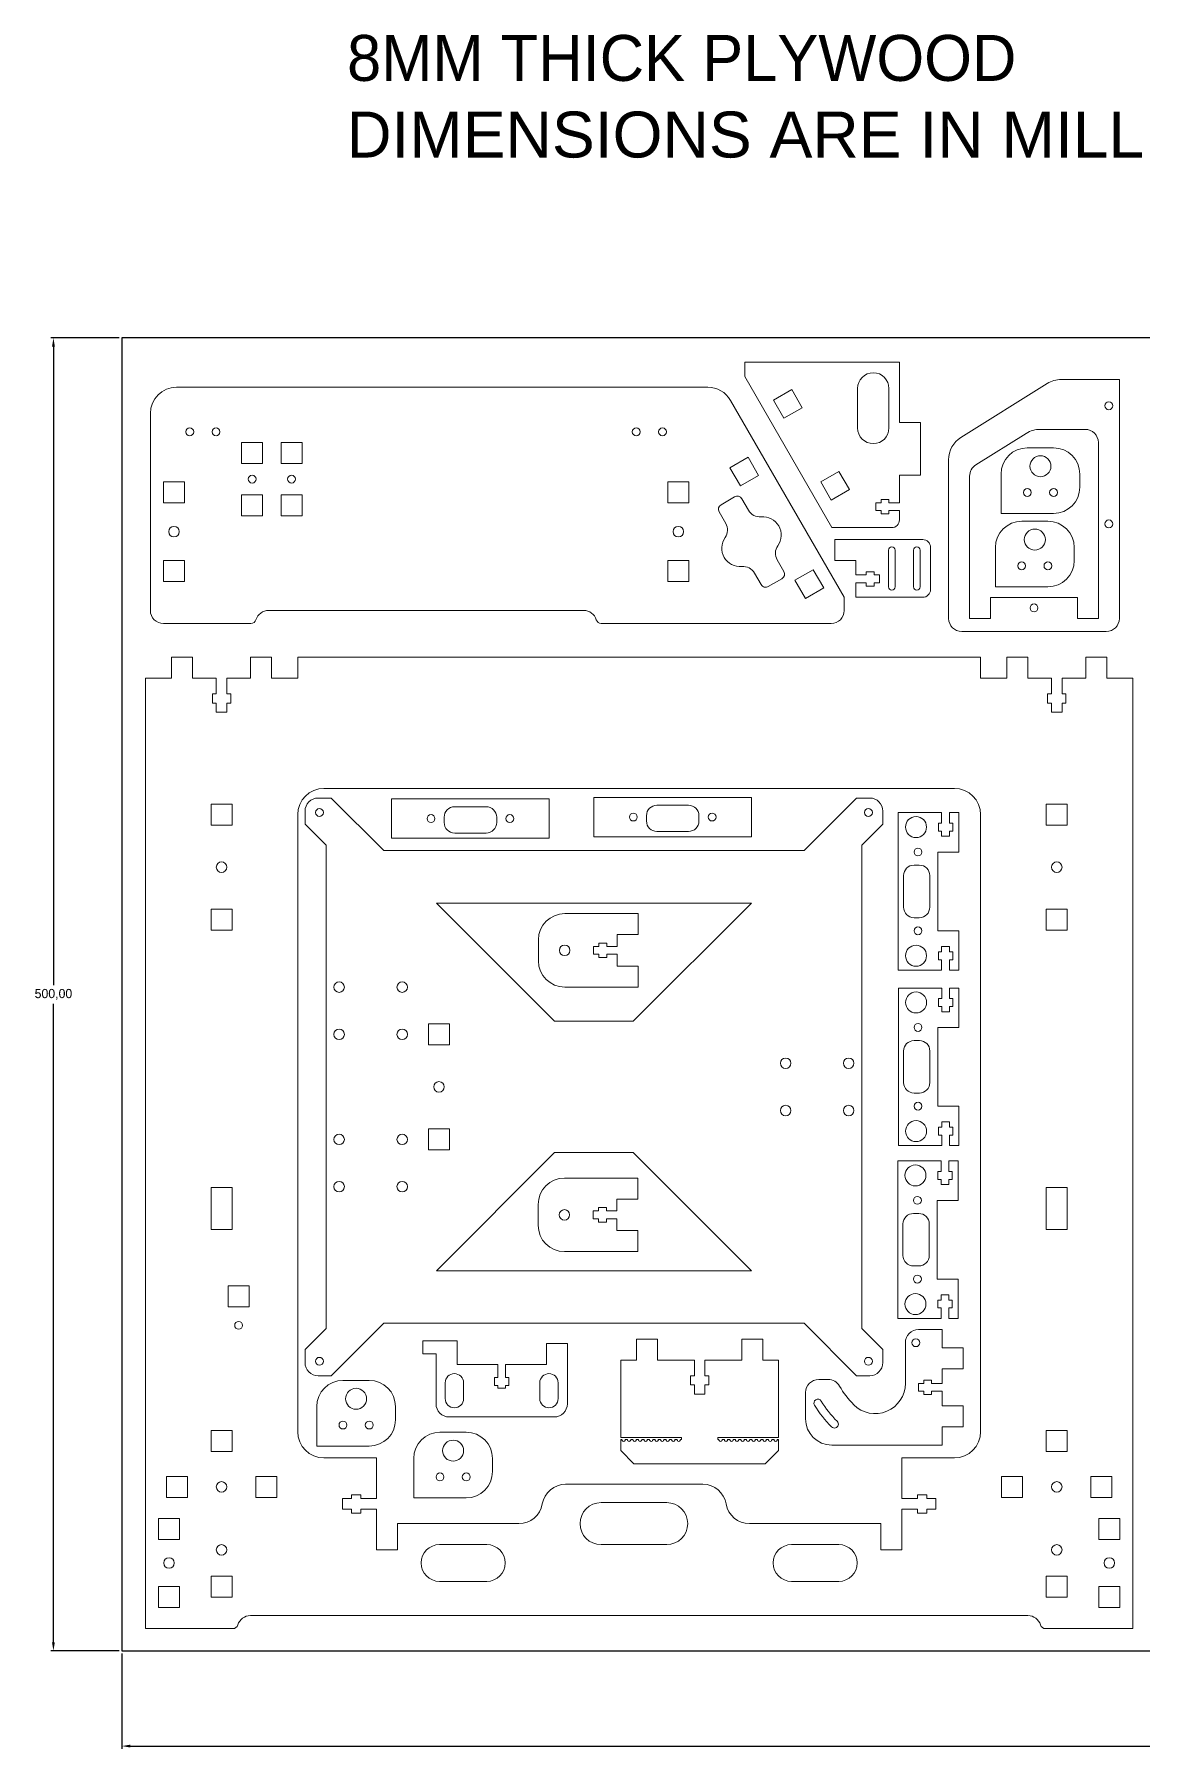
# Model space of a CAD drawing. Header units: millimetres. Extents: x 88 to 1101, y 656 to 1309.
# Drawn here: x 88 to 510, y 656 to 1309 of the extents above; entities that cross this region are included whole.
import ezdxf

# ---------------------------------------------------------------- set-up
doc = ezdxf.new("R2010")
doc.units = ezdxf.units.MM
doc.header["$PDSIZE"] = -1
doc.dimstyles.new('ISO-25', dxfattribs={"dimtxt": 2.5, "dimasz": 2.5, "dimexe": 1.25, "dimexo": 0.625, "dimtad": 1, "dimtxsty": 'Standard', "dimcen": 2.5, "dimadec": 0, "dimazin": 0, "dimtfac": 1, "dimtmove": 0, "dimatfit": 3, "dimfxl": 1, "dimarcsym": 0})

# ---------------------------------------------------------------- blocks, each defined once
blk = doc.blocks.new('2')
at = {"color": 7, "linetype": 'Continuous', "lineweight": 15}
for p, q in [((766.96, 1115.54), (564.74, 1115.54)), ((818.92, 1035.54), (775.62, 1110.54)), ((554.74, 1105.54), (554.74, 1030.54)), ((597.49, 1094.54), (589.49, 1094.54)), ((589.49, 1094.54), (589.49, 1086.54)), ((597.49, 1086.54), (597.49, 1094.54)), ((612.49, 1094.54), (604.49, 1094.54)), ((604.49, 1094.54), (604.49, 1086.54)), ((612.49, 1086.54), (612.49, 1094.54)), ((589.49, 1086.54), (597.49, 1086.54)), ((604.49, 1086.54), (612.49, 1086.54)), ((782.34, 1088.9), (775.42, 1084.9)), ((775.42, 1084.9), (779.42, 1077.97)), ((786.34, 1081.97), (782.34, 1088.9)), ((567.74, 1079.54), (559.74, 1079.54)), ((559.74, 1079.54), (559.74, 1071.54)), ((567.74, 1071.54), (567.74, 1079.54)), ((751.74, 1079.54), (751.74, 1071.54)), ((759.74, 1079.54), (751.74, 1079.54)), ((759.74, 1071.54), (759.74, 1079.54)), ((779.42, 1077.97), (786.34, 1081.97)), ((559.74, 1071.54), (567.74, 1071.54)), ((597.49, 1074.54), (589.49, 1074.54)), ((589.49, 1074.54), (589.49, 1066.54)), ((597.49, 1066.54), (597.49, 1074.54)), ((612.49, 1074.54), (604.49, 1074.54)), ((604.49, 1074.54), (604.49, 1066.54)), ((612.49, 1066.54), (612.49, 1074.54)), ((751.74, 1071.54), (759.74, 1071.54)), ((777.2, 1073.8), (772.01, 1070.8)), ((782.48, 1068.66), (779.93, 1073.07)), ((589.49, 1066.54), (597.49, 1066.54)), ((604.49, 1066.54), (612.49, 1066.54)), ((771.27, 1068.07), (773.82, 1063.66)), ((567.74, 1049.54), (559.74, 1049.54)), ((559.74, 1049.54), (559.74, 1041.54)), ((567.74, 1041.54), (567.74, 1049.54)), ((751.74, 1049.54), (751.74, 1041.54)), ((759.74, 1049.54), (751.74, 1049.54)), ((759.74, 1041.54), (759.74, 1049.54)), ((784.73, 1044.77), (787.27, 1040.36)), ((795.93, 1045.36), (793.39, 1049.77)), ((807.09, 1046.03), (800.17, 1042.03)), ((811.09, 1039.1), (807.09, 1046.03)), ((559.74, 1041.54), (567.74, 1041.54)), ((751.74, 1041.54), (759.74, 1041.54)), ((790.01, 1039.63), (795.2, 1042.63)), ((800.17, 1042.03), (804.17, 1035.1)), ((804.17, 1035.1), (811.09, 1039.1)), ((818.92, 1030.54), (818.92, 1035.54)), ((559.74, 1025.54), (593.03, 1025.54)), ((719.74, 1030.54), (599.74, 1030.54)), ((726.44, 1025.54), (813.92, 1025.54))]:
    blk.add_line(p, q, dxfattribs=at)
for centre, radius in [((569.74, 1098.54), 1.5), ((579.74, 1098.54), 1.5), ((739.74, 1098.54), 1.5), ((749.74, 1098.54), 1.5), ((593.49, 1080.54), 1.5), ((608.49, 1080.54), 1.5), ((563.74, 1060.54), 2), ((755.74, 1060.54), 2)]:
    blk.add_circle(centre, radius, dxfattribs=at)
for centre, radius, start, end in [((564.74, 1105.54), 10, 90, 180), ((766.96, 1105.54), 10, 30, 90), ((773.01, 1069.07), 2, 120, 210), ((778.2, 1072.07), 2, 30, 120), ((786.81, 1071.16), 5, 210, 275.37568), ((787.93, 1059.22), 7, 324.62432, 95.37568), ((779.27, 1054.22), 7, 144.62432, 275.37568), ((769.49, 1061.16), 5, 324.62432, 30), ((797.72, 1052.27), 5, 144.62432, 210), ((780.4, 1042.27), 5, 30, 95.37568), ((794.2, 1044.36), 2, 300, 30), ((789.01, 1041.36), 2, 210, 300), ((559.74, 1030.54), 5, 180, 270), ((593.03, 1027.54), 2, 270, 343.39845), ((599.74, 1025.54), 5, 90, 163.39845), ((719.74, 1025.54), 5, 16.60155, 90), ((726.44, 1027.54), 2, 196.60155, 270), ((813.92, 1030.54), 5, 270, 0)]:
    blk.add_arc(centre, radius, start, end, dxfattribs=at)
blk = doc.blocks.new('3')
at = {"color": 7, "linetype": 'Continuous', "lineweight": 15}
for p, q in [((501.99, 1235.38), (491.99, 1235.38)), ((481.99, 1225.38), (481.99, 1210.38)), ((511.99, 1220.38), (511.99, 1225.38)), ((481.99, 1210.38), (501.99, 1210.38))]:
    blk.add_line(p, q, dxfattribs=at)
for centre, radius in [((496.99, 1228.38), 4), ((491.99, 1218.38), 1.5), ((501.99, 1218.38), 1.5)]:
    blk.add_circle(centre, radius, dxfattribs=at)
for centre, start, end in [((491.99, 1225.38), 90, 180), ((501.99, 1225.38), 0, 90), ((501.99, 1220.38), 270, 0)]:
    blk.add_arc(centre, 10, start, end, dxfattribs=at)
blk = doc.blocks.new('5')
at = {"color": 7, "linetype": 'Continuous', "lineweight": 15}
for p, q in [((1028.65, 1000.58), (1023.65, 1000.58)), ((1028.65, 1000.58), (1048.65, 980.58)), ((1208.65, 980.58), (1228.65, 1000.58)), ((1233.65, 1000.58), (1228.65, 1000.58)), ((1018.65, 995.58), (1018.65, 990.58)), ((1238.65, 990.58), (1238.65, 995.58)), ((1026.65, 982.58), (1018.65, 990.58)), ((1238.65, 990.58), (1230.65, 982.58)), ((1026.65, 798.58), (1026.65, 982.58)), ((1048.65, 980.58), (1208.65, 980.58)), ((1230.65, 982.58), (1230.65, 798.58)), ((1068.65, 960.58), (1113.65, 915.58)), ((1188.65, 960.58), (1068.65, 960.58)), ((1143.65, 915.58), (1188.65, 960.58)), ((1073.65, 914.58), (1065.65, 914.58)), ((1065.65, 914.58), (1065.65, 906.58)), ((1073.65, 906.58), (1073.65, 914.58)), ((1113.65, 915.58), (1143.65, 915.58)), ((1065.65, 906.58), (1073.65, 906.58)), ((1073.65, 874.58), (1065.65, 874.58)), ((1065.65, 874.58), (1065.65, 866.58)), ((1073.65, 866.58), (1073.65, 874.58)), ((1065.65, 866.58), (1073.65, 866.58)), ((1113.65, 865.58), (1068.65, 820.58)), ((1143.65, 865.58), (1113.65, 865.58)), ((1188.65, 820.58), (1143.65, 865.58)), ((1068.65, 820.58), (1188.65, 820.58)), ((1018.65, 790.58), (1026.65, 798.58)), ((1048.65, 800.58), (1028.65, 780.58)), ((1208.65, 800.58), (1048.65, 800.58)), ((1228.65, 780.58), (1208.65, 800.58)), ((1230.65, 798.58), (1238.65, 790.58)), ((1018.65, 790.58), (1018.65, 785.58)), ((1238.65, 785.58), (1238.65, 790.58)), ((1023.65, 780.58), (1028.65, 780.58)), ((1228.65, 780.58), (1233.65, 780.58))]:
    blk.add_line(p, q, dxfattribs=at)
for centre, radius in [((1024.15, 995.08), 1.5), ((1233.15, 995.08), 1.5), ((1031.65, 928.58), 2), ((1055.65, 928.58), 2), ((1031.65, 910.58), 2), ((1055.65, 910.58), 2), ((1201.65, 899.58), 2), ((1225.65, 899.58), 2), ((1069.65, 890.58), 2), ((1201.65, 881.58), 2), ((1225.65, 881.58), 2), ((1031.65, 870.58), 2), ((1055.65, 870.58), 2), ((1031.65, 852.58), 2), ((1055.65, 852.58), 2), ((1024.15, 786.08), 1.5), ((1233.15, 786.08), 1.5)]:
    blk.add_circle(centre, radius, dxfattribs=at)
for centre, start, end in [((1023.65, 995.58), 90, 180), ((1233.65, 995.58), 0, 90), ((1023.65, 785.58), 180, 270), ((1233.65, 785.58), 270, 0)]:
    blk.add_arc(centre, 5, start, end, dxfattribs=at)
blk = doc.blocks.new('6')
at = {"color": 7, "linetype": 'Continuous', "lineweight": 15}
for p, q in [((235.99, 1251.09), (235.99, 1243.09)), ((243.99, 1251.09), (235.99, 1251.09)), ((243.99, 1243.09), (243.99, 1251.09)), ((275.99, 1251.09), (275.99, 1243.09)), ((283.99, 1251.09), (275.99, 1251.09)), ((283.99, 1243.09), (283.99, 1251.09)), ((229.99, 1243.09), (229.99, 1213.59)), ((235.99, 1243.09), (229.99, 1243.09)), ((257.99, 1243.09), (243.99, 1243.09)), ((257.99, 1243.09), (257.99, 1237.09)), ((261.99, 1237.09), (261.99, 1243.09)), ((275.99, 1243.09), (261.99, 1243.09)), ((289.99, 1243.09), (283.99, 1243.09)), ((289.99, 1213.59), (289.99, 1243.09)), ((257.99, 1237.09), (256.49, 1237.09)), ((256.49, 1237.09), (256.49, 1233.59)), ((263.49, 1237.09), (261.99, 1237.09)), ((263.49, 1233.59), (263.49, 1237.09)), ((256.49, 1233.59), (257.99, 1233.59)), ((257.99, 1233.59), (257.99, 1230.09)), ((257.99, 1230.09), (261.99, 1230.09)), ((261.99, 1230.09), (261.99, 1233.59)), ((261.99, 1233.59), (263.49, 1233.59)), ((229.99, 1213.59), (253.09, 1213.59)), ((229.99, 1212.86), (229.99, 1208.59)), ((229.99, 1212.86), (230.17, 1212.86)), ((229.99, 1208.59), (234.99, 1203.59)), ((231.9, 1212.86), (232.27, 1212.86)), ((234, 1212.86), (234.37, 1212.86)), ((236.1, 1212.86), (236.47, 1212.86)), ((238.2, 1212.86), (238.57, 1212.86)), ((240.3, 1212.86), (240.67, 1212.86)), ((242.4, 1212.86), (242.77, 1212.86)), ((244.5, 1212.86), (244.87, 1212.86)), ((246.6, 1212.86), (246.97, 1212.86)), ((248.7, 1212.86), (249.07, 1212.86)), ((250.8, 1212.86), (251.17, 1212.86)), ((252.9, 1212.86), (253.09, 1212.86)), ((253.09, 1213.59), (253.09, 1212.86)), ((289.99, 1213.59), (266.89, 1213.59)), ((266.89, 1213.59), (266.89, 1212.86)), ((267.07, 1212.86), (266.89, 1212.86)), ((269.17, 1212.86), (268.8, 1212.86)), ((271.27, 1212.86), (270.9, 1212.86)), ((273.37, 1212.86), (273, 1212.86)), ((275.47, 1212.86), (275.1, 1212.86)), ((277.57, 1212.86), (277.2, 1212.86)), ((279.67, 1212.86), (279.3, 1212.86)), ((281.77, 1212.86), (281.4, 1212.86)), ((283.87, 1212.86), (283.5, 1212.86)), ((284.99, 1203.59), (289.99, 1208.59)), ((285.97, 1212.86), (285.6, 1212.86)), ((288.07, 1212.86), (287.7, 1212.86)), ((289.99, 1212.86), (289.8, 1212.86)), ((289.99, 1208.59), (289.99, 1212.86)), ((234.99, 1203.59), (284.99, 1203.59))]:
    blk.add_line(p, q, dxfattribs=at)
for centre, radius, start, end in [((230.17, 1212.61), 0.25, 13.34236, 90), ((231.44, 1212.91), 1.05, 193.34236, 205.98923), ((231.04, 1212.72), 0.605, 205.98923, 334.01077), ((230.64, 1212.91), 1.05, 334.01077, 346.65764), ((231.9, 1212.61), 0.25, 90, 166.65764), ((232.27, 1212.61), 0.25, 13.34236, 90), ((233.54, 1212.91), 1.05, 193.34236, 205.98923), ((233.14, 1212.72), 0.605, 205.98923, 334.01077), ((232.74, 1212.91), 1.05, 334.01077, 346.65764), ((234, 1212.61), 0.25, 90, 166.65764), ((234.37, 1212.61), 0.25, 13.34236, 90), ((235.64, 1212.91), 1.05, 193.34236, 205.98923), ((235.24, 1212.72), 0.605, 205.98923, 334.01077), ((234.84, 1212.91), 1.05, 334.01077, 346.65764), ((236.1, 1212.61), 0.25, 90, 166.65764), ((236.47, 1212.61), 0.25, 13.34236, 90), ((237.74, 1212.91), 1.05, 193.34236, 205.98923), ((237.34, 1212.72), 0.605, 205.98923, 334.01077), ((236.94, 1212.91), 1.05, 334.01077, 346.65764), ((238.2, 1212.61), 0.25, 90, 166.65764), ((238.57, 1212.61), 0.25, 13.34236, 90), ((239.84, 1212.91), 1.05, 193.34236, 205.98923), ((239.44, 1212.72), 0.605, 205.98923, 334.01077), ((239.04, 1212.91), 1.05, 334.01077, 346.65764), ((240.3, 1212.61), 0.25, 90, 166.65764), ((240.67, 1212.61), 0.25, 13.34236, 90), ((241.94, 1212.91), 1.05, 193.34236, 205.98923), ((241.54, 1212.72), 0.605, 205.98923, 334.01077), ((241.14, 1212.91), 1.05, 334.01077, 346.65764), ((242.4, 1212.61), 0.25, 90, 166.65764), ((242.77, 1212.61), 0.25, 13.34236, 90), ((244.04, 1212.91), 1.05, 193.34236, 205.98923), ((243.64, 1212.72), 0.605, 205.98923, 334.01077), ((243.24, 1212.91), 1.05, 334.01077, 346.65764), ((244.5, 1212.61), 0.25, 90, 166.65764), ((244.87, 1212.61), 0.25, 13.34236, 90), ((246.14, 1212.91), 1.05, 193.34236, 205.98923), ((245.74, 1212.72), 0.605, 205.98923, 334.01077), ((245.34, 1212.91), 1.05, 334.01077, 346.65764), ((246.6, 1212.61), 0.25, 90, 166.65764), ((246.97, 1212.61), 0.25, 13.34236, 90), ((248.24, 1212.91), 1.05, 193.34236, 205.98923), ((247.84, 1212.72), 0.605, 205.98923, 334.01077), ((247.44, 1212.91), 1.05, 334.01077, 346.65764), ((248.7, 1212.61), 0.25, 90, 166.65764), ((249.07, 1212.61), 0.25, 13.34236, 90), ((250.34, 1212.91), 1.05, 193.34236, 205.98923), ((249.94, 1212.72), 0.605, 205.98923, 334.01077), ((249.54, 1212.91), 1.05, 334.01077, 346.65764), ((250.8, 1212.61), 0.25, 90, 166.65764), ((251.17, 1212.61), 0.25, 13.34236, 90), ((252.44, 1212.91), 1.05, 193.34236, 205.98923), ((252.04, 1212.72), 0.605, 205.98923, 334.01077), ((251.64, 1212.91), 1.05, 334.01077, 346.65764), ((252.9, 1212.61), 0.25, 90, 166.65764), ((267.07, 1212.61), 0.25, 13.34236, 90), ((268.34, 1212.91), 1.05, 193.34236, 205.98923), ((267.94, 1212.72), 0.605, 205.98923, 334.01077), ((267.54, 1212.91), 1.05, 334.01077, 346.65764), ((268.8, 1212.61), 0.25, 90, 166.65764), ((269.17, 1212.61), 0.25, 13.34236, 90), ((270.44, 1212.91), 1.05, 193.34236, 205.98923), ((270.04, 1212.72), 0.605, 205.98923, 334.01077), ((269.64, 1212.91), 1.05, 334.01077, 346.65764), ((270.9, 1212.61), 0.25, 90, 166.65764), ((271.27, 1212.61), 0.25, 13.34236, 90), ((272.54, 1212.91), 1.05, 193.34236, 205.98923), ((272.14, 1212.72), 0.605, 205.98923, 334.01077), ((271.74, 1212.91), 1.05, 334.01077, 346.65764), ((273, 1212.61), 0.25, 90, 166.65764), ((273.37, 1212.61), 0.25, 13.34236, 90), ((274.64, 1212.91), 1.05, 193.34236, 205.98923), ((274.24, 1212.72), 0.605, 205.98923, 334.01077), ((273.84, 1212.91), 1.05, 334.01077, 346.65764), ((275.1, 1212.61), 0.25, 90, 166.65764), ((275.47, 1212.61), 0.25, 13.34236, 90), ((276.74, 1212.91), 1.05, 193.34236, 205.98923), ((276.34, 1212.72), 0.605, 205.98923, 334.01077), ((275.94, 1212.91), 1.05, 334.01077, 346.65764), ((277.2, 1212.61), 0.25, 90, 166.65764), ((277.57, 1212.61), 0.25, 13.34236, 90), ((278.84, 1212.91), 1.05, 193.34236, 205.98923), ((278.44, 1212.72), 0.605, 205.98923, 334.01077), ((278.04, 1212.91), 1.05, 334.01077, 346.65764), ((279.3, 1212.61), 0.25, 90, 166.65764), ((279.67, 1212.61), 0.25, 13.34236, 90), ((280.94, 1212.91), 1.05, 193.34236, 205.98923), ((280.54, 1212.72), 0.605, 205.98923, 334.01077), ((280.14, 1212.91), 1.05, 334.01077, 346.65764), ((281.4, 1212.61), 0.25, 90, 166.65764), ((281.77, 1212.61), 0.25, 13.34236, 90), ((283.04, 1212.91), 1.05, 193.34236, 205.98923), ((282.64, 1212.72), 0.605, 205.98923, 334.01077), ((282.24, 1212.91), 1.05, 334.01077, 346.65764), ((283.5, 1212.61), 0.25, 90, 166.65764), ((283.87, 1212.61), 0.25, 13.34236, 90), ((285.14, 1212.91), 1.05, 193.34236, 205.98923), ((284.74, 1212.72), 0.605, 205.98923, 334.01077), ((284.34, 1212.91), 1.05, 334.01077, 346.65764), ((285.6, 1212.61), 0.25, 90, 166.65764), ((285.97, 1212.61), 0.25, 13.34236, 90), ((287.24, 1212.91), 1.05, 193.34236, 205.98923), ((286.84, 1212.72), 0.605, 205.98923, 334.01077), ((286.44, 1212.91), 1.05, 334.01077, 346.65764), ((287.7, 1212.61), 0.25, 90, 166.65764), ((288.07, 1212.61), 0.25, 13.34236, 90), ((289.34, 1212.91), 1.05, 193.34236, 205.98923), ((288.94, 1212.72), 0.605, 205.98923, 334.01077), ((288.54, 1212.91), 1.05, 334.01077, 346.65764), ((289.8, 1212.61), 0.25, 90, 166.65764)]:
    blk.add_arc(centre, radius, start, end, dxfattribs=at)
blk = doc.blocks.new('12')
at = {"color": 7, "linetype": 'Continuous', "lineweight": 15}
for p, q in [((1320.28, 980.57), (1353.15, 1001.12)), ((1380.58, 1002.64), (1358.45, 1002.64)), ((1380.58, 911.64), (1380.58, 1002.64)), ((1345.15, 982.12), (1325.93, 970.1)), ((1367.58, 983.64), (1350.45, 983.64)), ((1372.58, 911.64), (1372.58, 978.64)), ((1315.58, 972.09), (1315.58, 911.64)), ((1323.58, 965.86), (1323.58, 911.64)), ((1331.58, 911.64), (1331.58, 919.64)), ((1331.58, 919.64), (1364.58, 919.64)), ((1364.58, 919.64), (1364.58, 911.64)), ((1323.58, 911.64), (1331.58, 911.64)), ((1364.58, 911.64), (1372.58, 911.64)), ((1320.58, 906.64), (1375.58, 906.64))]:
    blk.add_line(p, q, dxfattribs=at)
for centre in [(1376.58, 992.64), (1376.58, 947.64), (1348.08, 915.64)]:
    blk.add_circle(centre, 1.5, dxfattribs=at)
for centre, radius, start, end in [((1358.45, 992.64), 10, 90, 122.00538), ((1325.58, 972.09), 10, 122.00538, 180), ((1350.45, 973.64), 10, 90, 122.00538), ((1367.58, 978.64), 5, 0, 90), ((1328.58, 965.86), 5, 122.00538, 180), ((1320.58, 911.64), 5, 180, 270), ((1375.58, 911.64), 5, 270, 0)]:
    blk.add_arc(centre, radius, start, end, dxfattribs=at)
blk = doc.blocks.new('13')
at = {"color": 7, "linetype": 'Continuous', "lineweight": 15}
for p, q in [((819.42, 405.55), (810.42, 405.55)), ((819.42, 398.55), (819.42, 405.55)), ((805.42, 400.55), (805.42, 385.05)), ((827.42, 398.55), (819.42, 398.55)), ((827.42, 390.55), (827.42, 398.55)), ((776.03, 386.55), (772.42, 386.55)), ((815.42, 386.3), (812.42, 386.3)), ((812.42, 386.3), (812.42, 385.05)), ((815.42, 385.05), (815.42, 386.3)), ((819.42, 390.55), (827.42, 390.55)), ((819.42, 385.05), (819.42, 390.55)), ((767.42, 381.55), (767.42, 371.55)), ((812.42, 385.05), (810.42, 385.05)), ((810.42, 385.05), (810.42, 382.05)), ((810.42, 382.05), (812.42, 382.05)), ((812.42, 382.05), (812.42, 380.8)), ((812.42, 380.8), (815.42, 380.8)), ((819.42, 385.05), (815.42, 385.05)), ((815.42, 380.8), (815.42, 382.05)), ((815.42, 382.05), (819.42, 382.05)), ((819.42, 376.55), (819.42, 382.05)), ((827.42, 376.55), (819.42, 376.55)), ((827.42, 368.55), (827.42, 376.55)), ((819.42, 368.55), (827.42, 368.55)), ((819.42, 361.55), (819.42, 368.55)), ((777.42, 361.55), (819.42, 361.55))]:
    blk.add_line(p, q, dxfattribs=at)
blk.add_circle((809.42, 400.55), 1.5, dxfattribs=at)
for centre, radius, start, end in [((810.42, 400.55), 5, 90, 180), ((772.42, 381.55), 5, 90, 180), ((776.03, 381.55), 5, 29.63877, 90), ((772.1, 377.55), 1.5, 31.64318, 211.64318), ((809.42, 400.55), 33.42, 209.63877, 225), ((793.92, 385.05), 11.5, 225, 0), ((809.42, 400.55), 45.34, 211.64318, 225), ((809.42, 400.55), 42.34, 211.64318, 225), ((777.42, 371.55), 10, 180, 270), ((778.42, 369.55), 1.5, 225, 45)]:
    blk.add_arc(centre, radius, start, end, dxfattribs=at)
blk = doc.blocks.new('15')
at = {"color": 7, "linetype": 'Continuous', "lineweight": 15}
for p, q in [((777.42, 214.44), (749.42, 214.44)), ((777.42, 206.44), (777.42, 214.44)), ((739.42, 204.44), (739.42, 196.44)), ((765.42, 203.19), (762.42, 203.19)), ((762.42, 203.19), (762.42, 201.94)), ((765.42, 201.94), (765.42, 203.19)), ((769.42, 206.44), (777.42, 206.44)), ((769.42, 201.94), (769.42, 206.44)), ((762.42, 201.94), (760.42, 201.94)), ((760.42, 201.94), (760.42, 198.94)), ((760.42, 198.94), (762.42, 198.94)), ((762.42, 198.94), (762.42, 197.69)), ((762.42, 197.69), (765.42, 197.69)), ((769.42, 201.94), (765.42, 201.94)), ((765.42, 197.69), (765.42, 198.94)), ((765.42, 198.94), (769.42, 198.94)), ((769.42, 194.44), (769.42, 198.94)), ((777.42, 194.44), (769.42, 194.44)), ((777.42, 186.44), (777.42, 194.44)), ((749.42, 186.44), (777.42, 186.44))]:
    blk.add_line(p, q, dxfattribs=at)
blk.add_circle((749.42, 200.44), 2, dxfattribs=at)
for centre, start, end in [((749.42, 204.44), 90, 180), ((749.42, 196.44), 180, 270)]:
    blk.add_arc(centre, 10, start, end, dxfattribs=at)
blk = doc.blocks.new('26')
at = {"color": 7, "linetype": 'Continuous', "lineweight": 15}
for p, q in [((2021.79, 252.99), (2021.79, 192.99)), ((2038.29, 252.99), (2021.79, 252.99)), ((2038.29, 248.99), (2037.04, 248.99)), ((2037.04, 248.99), (2037.04, 245.99)), ((2038.29, 252.99), (2038.29, 248.99)), ((2041.29, 248.99), (2041.29, 252.99)), ((2044.79, 252.99), (2041.29, 252.99)), ((2042.54, 248.99), (2041.29, 248.99)), ((2042.54, 245.99), (2042.54, 248.99)), ((2044.79, 237.99), (2044.79, 252.99)), ((2037.04, 245.99), (2038.29, 245.99)), ((2038.29, 245.99), (2038.29, 243.99)), ((2038.29, 243.99), (2041.29, 243.99)), ((2041.29, 243.99), (2041.29, 245.99)), ((2041.29, 245.99), (2042.54, 245.99)), ((2036.79, 237.99), (2044.79, 237.99)), ((2036.79, 207.99), (2036.79, 237.99)), ((2023.79, 228.99), (2023.79, 216.99)), ((2029.79, 232.99), (2027.79, 232.99)), ((2033.79, 216.99), (2033.79, 228.99)), ((2027.79, 212.99), (2029.79, 212.99)), ((2044.79, 207.99), (2036.79, 207.99)), ((2044.79, 192.99), (2044.79, 207.99)), ((2038.29, 199.99), (2037.04, 199.99)), ((2037.04, 199.99), (2037.04, 196.99)), ((2037.04, 196.99), (2038.29, 196.99)), ((2041.29, 201.99), (2038.29, 201.99)), ((2038.29, 201.99), (2038.29, 199.99)), ((2038.29, 196.99), (2038.29, 192.99)), ((2041.29, 199.99), (2041.29, 201.99)), ((2042.54, 199.99), (2041.29, 199.99)), ((2041.29, 196.99), (2042.54, 196.99)), ((2041.29, 192.99), (2041.29, 196.99)), ((2042.54, 196.99), (2042.54, 199.99)), ((2021.79, 192.99), (2038.29, 192.99)), ((2041.29, 192.99), (2044.79, 192.99))]:
    blk.add_line(p, q, dxfattribs=at)
for centre, radius in [((2028.54, 247.49), 4), ((2029.29, 237.99), 1.5), ((2029.29, 207.99), 1.5), ((2028.54, 198.49), 4)]:
    blk.add_circle(centre, radius, dxfattribs=at)
for centre, start, end in [((2027.79, 228.99), 90, 180), ((2029.79, 228.99), 0, 90), ((2027.79, 216.99), 180, 270), ((2029.79, 216.99), 270, 0)]:
    blk.add_arc(centre, 4, start, end, dxfattribs=at)
blk = doc.blocks.new('27')
at = {"color": 7, "linetype": 'Continuous', "lineweight": 15}
for p, q in [((1952.53, 328.19), (1952.53, 268.19)), ((1967.53, 328.19), (1952.53, 328.19)), ((1967.53, 268.19), (1967.53, 328.19)), ((1960.53, 308.19), (1958.53, 308.19)), ((1954.53, 304.19), (1954.53, 292.19)), ((1964.53, 292.19), (1964.53, 304.19)), ((1958.53, 288.19), (1960.53, 288.19)), ((1952.53, 268.19), (1967.53, 268.19))]:
    blk.add_line(p, q, dxfattribs=at)
for centre in [(1960.03, 313.19), (1960.03, 283.19)]:
    blk.add_circle(centre, 1.5, dxfattribs=at)
for centre, start, end in [((1958.53, 304.19), 90, 180), ((1960.53, 304.19), 0, 90), ((1958.53, 292.19), 180, 270), ((1960.53, 292.19), 270, 0)]:
    blk.add_arc(centre, 4, start, end, dxfattribs=at)
blk = doc.blocks.new('14')
at = {"color": 7, "linetype": 'Continuous', "lineweight": 15}
for p, q in [((756.13, 313.64), (722.93, 256.14)), ((778.83, 313.64), (756.13, 313.64)), ((774.83, 307.14), (772.83, 307.14)), ((772.83, 307.14), (772.83, 304.14)), ((777.83, 308.39), (774.83, 308.39)), ((774.83, 308.39), (774.83, 307.14)), ((777.83, 307.14), (777.83, 308.39)), ((781.83, 307.14), (777.83, 307.14)), ((781.83, 307.14), (781.83, 310.64)), ((755.84, 303.15), (751.84, 296.22)), ((762.77, 299.15), (755.84, 303.15)), ((772.83, 304.14), (774.83, 304.14)), ((774.83, 304.14), (774.83, 302.89)), ((774.83, 302.89), (777.83, 302.89)), ((777.83, 302.89), (777.83, 304.14)), ((777.83, 304.14), (781.83, 304.14)), ((781.83, 293.64), (781.83, 304.14)), ((751.84, 296.22), (758.77, 292.22)), ((758.77, 292.22), (762.77, 299.15)), ((789.83, 293.64), (781.83, 293.64)), ((789.83, 273.64), (789.83, 293.64)), ((765.83, 275.64), (765.83, 260.64)), ((777.83, 260.64), (777.83, 275.64)), ((737.85, 271.98), (733.85, 265.06)), ((744.78, 267.98), (737.85, 271.98)), ((740.78, 261.06), (744.78, 267.98)), ((781.83, 250.64), (781.83, 273.64)), ((781.83, 273.64), (789.83, 273.64)), ((733.85, 265.06), (740.78, 261.06)), ((722.93, 256.14), (722.93, 250.64)), ((722.93, 250.64), (781.83, 250.64))]:
    blk.add_line(p, q, dxfattribs=at)
for centre, radius, start, end in [((778.83, 310.64), 3, 0, 90), ((771.83, 275.64), 6, 0, 180), ((771.83, 260.64), 6, 180, 0)]:
    blk.add_arc(centre, radius, start, end, dxfattribs=at)
blk = doc.blocks.new('*D45')
at = {"color": 0, "lineweight": -2, "transparency": 16777216}
for p, q in [((120.87, 691.94), (120.87, 655.67)), ((1100.87, 691.94), (1100.87, 655.67)), ((124.17, 656.67), (1097.57, 656.67))]:
    blk.add_line(p, q, dxfattribs=at)
at = {"color": 0, "transparency": 16777216}
for points in [[(124.17, 657.22), (124.17, 656.12), (120.87, 656.67)], [(1097.57, 657.22), (1097.57, 656.12), (1100.87, 656.67)]]:
    blk.add_solid(points, dxfattribs=at)
at = {"layer": 'Defpoints', "color": 0, "transparency": 16777216}
for p in [(120.87, 692.94), (1100.87, 692.94), (1100.87, 656.67)]:
    blk.add_point(p, dxfattribs=at)
at = {"color": 0, "transparency": 16777216, "insert": (610.87, 660.23), "char_height": 3.5, "attachment_point": 5}
blk.add_mtext('980,00', dxfattribs=at)
blk = doc.blocks.new('*D46')
at = {"color": 0, "lineweight": -2, "transparency": 16777216}
for p, q in [((119.87, 1192.94), (93.86, 1192.94)), ((94.86, 1189.64), (94.86, 946.5)), ((94.86, 696.24), (94.86, 939.37)), ((119.87, 692.94), (93.86, 692.94))]:
    blk.add_line(p, q, dxfattribs=at)
at = {"color": 0, "transparency": 16777216}
for points in [[(94.31, 1189.64), (95.41, 1189.64), (94.86, 1192.94)], [(94.31, 696.24), (95.41, 696.24), (94.86, 692.94)]]:
    blk.add_solid(points, dxfattribs=at)
at = {"layer": 'Defpoints', "color": 0, "transparency": 16777216}
for p in [(120.87, 1192.94), (94.86, 692.94), (120.87, 692.94)]:
    blk.add_point(p, dxfattribs=at)
at = {"color": 0, "transparency": 16777216, "insert": (94.86, 942.94), "char_height": 3.5, "attachment_point": 5}
blk.add_mtext('500,00', dxfattribs=at)
blk = doc.blocks.new('sgahgfdag')
at = {"color": 7, "linetype": 'Continuous', "lineweight": 15}
for p, q in [((333.99, 604.1), (333.99, 609.1)), ((333.99, 609.1), (346.99, 609.1)), ((346.99, 600.1), (346.99, 609.1)), ((380.99, 608.1), (380.99, 600.1)), ((388.99, 608.1), (380.99, 608.1)), ((388.99, 585.1), (388.99, 608.1)), ((338.99, 604.1), (333.99, 604.1)), ((338.99, 604.1), (338.99, 585.1)), ((362.49, 600.1), (346.99, 600.1)), ((362.49, 595.1), (361.24, 595.1)), ((361.24, 595.1), (361.24, 592.1)), ((362.49, 600.1), (362.49, 595.1)), ((365.49, 595.1), (365.49, 600.1)), ((380.99, 600.1), (365.49, 600.1)), ((366.74, 595.1), (365.49, 595.1)), ((366.74, 592.1), (366.74, 595.1)), ((342.49, 593.1), (342.49, 587.1)), ((349.49, 587.1), (349.49, 593.1)), ((361.24, 592.1), (362.49, 592.1)), ((362.49, 592.1), (362.49, 591.1)), ((362.49, 591.1), (365.49, 591.1)), ((365.49, 591.1), (365.49, 592.1)), ((365.49, 592.1), (366.74, 592.1)), ((378.49, 593.1), (378.49, 587.1)), ((385.49, 587.1), (385.49, 593.1)), ((343.99, 580.1), (383.99, 580.1))]:
    blk.add_line(p, q, dxfattribs=at)
for centre, radius, start, end in [((345.99, 593.1), 3.5, 0, 180), ((381.99, 593.1), 3.5, 0, 180), ((343.99, 585.1), 5, 180, 270), ((345.99, 587.1), 3.5, 180, 0), ((381.99, 587.1), 3.5, 180, 0), ((383.99, 585.1), 5, 270, 0)]:
    blk.add_arc(centre, radius, start, end, dxfattribs=at)
blk = doc.blocks.new('19')
at = {"color": 7, "linetype": 'Continuous', "lineweight": 15}
for p, q in [((1713.41, 310.59), (1713.41, 302.59)), ((1746.91, 310.59), (1713.41, 310.59)), ((1749.91, 291.59), (1749.91, 307.59)), ((1713.41, 302.59), (1721.41, 302.59)), ((1721.41, 302.59), (1721.41, 297.09)), ((1733.91, 306.59), (1733.91, 292.59)), ((1736.41, 292.59), (1736.41, 306.59)), ((1743.41, 306.59), (1743.41, 292.59)), ((1745.91, 292.59), (1745.91, 306.59)), ((1725.41, 297.09), (1721.41, 297.09)), ((1721.41, 294.09), (1721.41, 288.59)), ((1721.41, 294.09), (1725.41, 294.09)), ((1728.41, 298.34), (1725.41, 298.34)), ((1725.41, 298.34), (1725.41, 297.09)), ((1725.41, 294.09), (1725.41, 292.84)), ((1728.41, 297.09), (1728.41, 298.34)), ((1730.41, 297.09), (1728.41, 297.09)), ((1728.41, 292.84), (1728.41, 294.09)), ((1728.41, 294.09), (1730.41, 294.09)), ((1730.41, 294.09), (1730.41, 297.09)), ((1721.41, 288.59), (1746.91, 288.59)), ((1725.41, 292.84), (1728.41, 292.84))]:
    blk.add_line(p, q, dxfattribs=at)
for centre, radius, start, end in [((1735.16, 306.59), 1.25, 0, 180), ((1744.66, 306.59), 1.25, 0, 180), ((1746.91, 307.59), 3, 0, 90), ((1735.16, 292.59), 1.25, 180, 0), ((1744.66, 292.59), 1.25, 180, 0), ((1746.91, 291.59), 3, 270, 0)]:
    blk.add_arc(centre, radius, start, end, dxfattribs=at)
blk = doc.blocks.new('sdgasg')
at = {"color": 7, "linetype": 'Continuous', "lineweight": 15}
for p, q in [((-364.72, 1070.97), (-364.72, 1062.97)), ((-356.72, 1070.97), (-364.72, 1070.97)), ((-356.72, 1062.97), (-356.72, 1070.97)), ((-334.72, 1070.97), (-334.72, 1062.97)), ((-326.72, 1070.97), (-334.72, 1070.97)), ((-326.72, 1062.97), (-326.72, 1070.97)), ((-316.72, 1062.97), (-316.72, 1070.97)), ((-316.72, 1070.97), (-56.72, 1070.97)), ((-56.72, 1070.97), (-56.72, 1062.97)), ((-46.72, 1070.97), (-46.72, 1062.97)), ((-38.72, 1070.97), (-46.72, 1070.97)), ((-38.72, 1062.97), (-38.72, 1070.97)), ((-16.72, 1070.97), (-16.72, 1062.97)), ((-8.72, 1070.97), (-16.72, 1070.97)), ((-8.72, 1062.97), (-8.72, 1070.97)), ((-374.72, 1062.97), (-374.72, 700.97)), ((-374.72, 1062.97), (-364.72, 1062.97)), ((-356.72, 1062.97), (-347.72, 1062.97)), ((-347.72, 1062.97), (-347.72, 1056.97)), ((-343.72, 1056.97), (-343.72, 1062.97)), ((-343.72, 1062.97), (-334.72, 1062.97)), ((-326.72, 1062.97), (-316.72, 1062.97)), ((-56.72, 1062.97), (-46.72, 1062.97)), ((-38.72, 1062.97), (-29.72, 1062.97)), ((-29.72, 1062.97), (-29.72, 1056.97)), ((-25.72, 1056.97), (-25.72, 1062.97)), ((-25.72, 1062.97), (-16.72, 1062.97)), ((-8.72, 1062.97), (1.28, 1062.97)), ((1.28, 1062.97), (1.28, 700.97)), ((-347.72, 1056.97), (-349.22, 1056.97)), ((-349.22, 1056.97), (-349.22, 1053.47)), ((-349.22, 1053.47), (-347.72, 1053.47)), ((-347.72, 1053.47), (-347.72, 1049.97)), ((-342.22, 1056.97), (-343.72, 1056.97)), ((-343.72, 1049.97), (-343.72, 1053.47)), ((-343.72, 1053.47), (-342.22, 1053.47)), ((-342.22, 1053.47), (-342.22, 1056.97)), ((-29.72, 1056.97), (-31.22, 1056.97)), ((-31.22, 1056.97), (-31.22, 1053.47)), ((-31.22, 1053.47), (-29.72, 1053.47)), ((-29.72, 1053.47), (-29.72, 1049.97)), ((-24.22, 1056.97), (-25.72, 1056.97)), ((-25.72, 1049.97), (-25.72, 1053.47)), ((-25.72, 1053.47), (-24.22, 1053.47)), ((-24.22, 1053.47), (-24.22, 1056.97)), ((-347.72, 1049.97), (-343.72, 1049.97)), ((-29.72, 1049.97), (-25.72, 1049.97)), ((-306.72, 1020.97), (-66.72, 1020.97)), ((-349.72, 1014.97), (-349.72, 1006.97)), ((-341.72, 1014.97), (-349.72, 1014.97)), ((-341.72, 1006.97), (-341.72, 1014.97)), ((-23.72, 1014.97), (-31.72, 1014.97)), ((-31.72, 1014.97), (-31.72, 1006.97)), ((-23.72, 1006.97), (-23.72, 1014.97)), ((-349.72, 1006.97), (-341.72, 1006.97)), ((-316.72, 1010.97), (-316.72, 775.97)), ((-56.72, 1010.97), (-56.72, 775.97)), ((-31.72, 1006.97), (-23.72, 1006.97)), ((-349.72, 974.97), (-349.72, 966.97)), ((-341.72, 974.97), (-349.72, 974.97)), ((-341.72, 966.97), (-341.72, 974.97)), ((-23.72, 974.97), (-31.72, 974.97)), ((-31.72, 974.97), (-31.72, 966.97)), ((-23.72, 966.97), (-23.72, 974.97)), ((-349.72, 966.97), (-341.72, 966.97)), ((-31.72, 966.97), (-23.72, 966.97)), ((-349.72, 868.97), (-349.72, 852.97)), ((-341.72, 868.97), (-349.72, 868.97)), ((-341.72, 852.97), (-341.72, 868.97)), ((-23.72, 868.97), (-31.72, 868.97)), ((-31.72, 868.97), (-31.72, 852.97)), ((-23.72, 852.97), (-23.72, 868.97)), ((-349.72, 852.97), (-341.72, 852.97)), ((-31.72, 852.97), (-23.72, 852.97)), ((-335.22, 831.47), (-343.22, 831.47)), ((-343.22, 831.47), (-343.22, 823.47)), ((-335.22, 823.47), (-335.22, 831.47)), ((-343.22, 823.47), (-335.22, 823.47)), ((-349.72, 776.47), (-349.72, 768.47)), ((-341.72, 776.47), (-349.72, 776.47)), ((-341.72, 768.47), (-341.72, 776.47)), ((-23.72, 776.47), (-31.72, 776.47)), ((-31.72, 776.47), (-31.72, 768.47)), ((-23.72, 768.47), (-23.72, 776.47)), ((-349.72, 768.47), (-341.72, 768.47)), ((-286.72, 765.97), (-306.72, 765.97)), ((-286.72, 765.97), (-286.72, 750.47)), ((-86.72, 750.47), (-86.72, 765.97)), ((-66.72, 765.97), (-86.72, 765.97)), ((-31.72, 768.47), (-23.72, 768.47)), ((-358.72, 758.97), (-366.72, 758.97)), ((-366.72, 758.97), (-366.72, 750.97)), ((-358.72, 750.97), (-358.72, 758.97)), ((-324.72, 758.97), (-332.72, 758.97)), ((-332.72, 758.97), (-332.72, 750.97)), ((-324.72, 750.97), (-324.72, 758.97)), ((-40.72, 758.97), (-48.72, 758.97)), ((-48.72, 758.97), (-48.72, 750.97)), ((-40.72, 750.97), (-40.72, 758.97)), ((-6.72, 758.97), (-14.72, 758.97)), ((-14.72, 758.97), (-14.72, 750.97)), ((-6.72, 750.97), (-6.72, 758.97)), ((-366.72, 750.97), (-358.72, 750.97)), ((-332.72, 750.97), (-324.72, 750.97)), ((-292.72, 751.97), (-296.22, 751.97)), ((-296.22, 751.97), (-296.22, 750.47)), ((-292.72, 750.47), (-292.72, 751.97)), ((-162.47, 755.97), (-214.72, 755.97)), ((-77.22, 751.97), (-80.72, 751.97)), ((-80.72, 751.97), (-80.72, 750.47)), ((-77.22, 750.47), (-77.22, 751.97)), ((-48.72, 750.97), (-40.72, 750.97)), ((-14.72, 750.97), (-6.72, 750.97)), ((-296.22, 750.47), (-299.72, 750.47)), ((-299.72, 750.47), (-299.72, 746.47)), ((-299.72, 746.47), (-296.22, 746.47)), ((-296.22, 746.47), (-296.22, 744.97)), ((-296.22, 744.97), (-292.72, 744.97)), ((-286.72, 750.47), (-292.72, 750.47)), ((-292.72, 744.97), (-292.72, 746.47)), ((-292.72, 746.47), (-286.72, 746.47)), ((-286.72, 746.47), (-286.72, 730.97)), ((-176.22, 748.97), (-201.22, 748.97)), ((-80.72, 750.47), (-86.72, 750.47)), ((-86.72, 730.97), (-86.72, 746.47)), ((-86.72, 746.47), (-80.72, 746.47)), ((-80.72, 746.47), (-80.72, 744.97)), ((-80.72, 744.97), (-77.22, 744.97)), ((-73.72, 750.47), (-77.22, 750.47)), ((-77.22, 744.97), (-77.22, 746.47)), ((-77.22, 746.47), (-73.72, 746.47)), ((-73.72, 746.47), (-73.72, 750.47)), ((-361.72, 742.97), (-369.72, 742.97)), ((-369.72, 742.97), (-369.72, 734.97)), ((-361.72, 734.97), (-361.72, 742.97)), ((-278.72, 730.97), (-278.72, 740.97)), ((-278.72, 740.97), (-232.47, 740.97)), ((-144.72, 740.97), (-94.72, 740.97)), ((-94.72, 740.97), (-94.72, 730.97)), ((-3.72, 742.97), (-11.72, 742.97)), ((-11.72, 742.97), (-11.72, 734.97)), ((-3.72, 734.97), (-3.72, 742.97)), ((-369.72, 734.97), (-361.72, 734.97)), ((-244.72, 732.97), (-262.72, 732.97)), ((-201.22, 732.97), (-176.22, 732.97)), ((-110.72, 732.97), (-128.72, 732.97)), ((-11.72, 734.97), (-3.72, 734.97)), ((-286.72, 730.97), (-278.72, 730.97)), ((-94.72, 730.97), (-86.72, 730.97)), ((-349.72, 720.97), (-349.72, 712.97)), ((-341.72, 720.97), (-349.72, 720.97)), ((-341.72, 712.97), (-341.72, 720.97)), ((-262.72, 718.97), (-244.72, 718.97)), ((-128.72, 718.97), (-110.72, 718.97)), ((-23.72, 720.97), (-31.72, 720.97)), ((-31.72, 720.97), (-31.72, 712.97)), ((-23.72, 712.97), (-23.72, 720.97)), ((-361.72, 716.97), (-369.72, 716.97)), ((-369.72, 716.97), (-369.72, 708.97)), ((-361.72, 708.97), (-361.72, 716.97)), ((-349.72, 712.97), (-341.72, 712.97)), ((-31.72, 712.97), (-23.72, 712.97)), ((-3.72, 716.97), (-11.72, 716.97)), ((-11.72, 716.97), (-11.72, 708.97)), ((-3.72, 708.97), (-3.72, 716.97)), ((-369.72, 708.97), (-361.72, 708.97)), ((-334.72, 705.97), (-38.72, 705.97)), ((-11.72, 708.97), (-3.72, 708.97)), ((-374.72, 700.97), (-341.43, 700.97)), ((-32.01, 700.97), (1.28, 700.97))]:
    blk.add_line(p, q, dxfattribs=at)
for centre, radius in [((-345.72, 990.97), 2), ((-27.72, 990.97), 2), ((-339.22, 816.47), 1.5), ((-345.72, 754.97), 2), ((-27.72, 754.97), 2), ((-345.72, 730.97), 2), ((-27.72, 730.97), 2), ((-365.72, 725.97), 2), ((-7.72, 725.97), 2)]:
    blk.add_circle(centre, radius, dxfattribs=at)
for centre, radius, start, end in [((-306.72, 1010.97), 10, 90, 180), ((-66.72, 1010.97), 10, 0, 90), ((-306.72, 775.97), 10, 180, 270), ((-66.72, 775.97), 10, 270, 0), ((-214.72, 746.97), 9, 90, 170.40593), ((-162.47, 746.97), 9, 9.59407, 90), ((-232.47, 749.97), 9, 270, 350.40593), ((-201.22, 740.97), 8, 90, 270), ((-176.22, 740.97), 8, 270, 90), ((-144.72, 749.97), 9, 189.59407, 270), ((-262.72, 725.97), 7, 90, 270), ((-244.72, 725.97), 7, 270, 90), ((-128.72, 725.97), 7, 90, 270), ((-110.72, 725.97), 7, 270, 90), ((-334.72, 700.97), 5, 90, 163.39845), ((-38.72, 700.97), 5, 16.60155, 90), ((-341.43, 702.97), 2, 270, 343.39845), ((-32.01, 702.97), 2, 196.60155, 270)]:
    blk.add_arc(centre, radius, start, end, dxfattribs=at)

msp = doc.modelspace()

# ---------------------------------------------------------------- linework, layer by layer
for p, q in [((120.87, 1192.938), (120.87, 692.938)), ((1000.87, 1192.938), (120.87, 1192.938)), ((120.87, 692.938), (1000.87, 692.938))]:
    msp.add_line(p, q)

# ---------------------------------------------------------------- block references
at = {"xscale": -1, "rotation": 180}
msp.add_blockref('14', (-364.852, 1434.339), dxfattribs=at)
for name, p in [('12', (-879.89, 174.486)), ('2', (-422.981, 58.636)), ('3', (-26.342, -84.289)), ('3', (-28.485, -112.228)), ('19', (-1321.099, 805.583)), ('sdgasg', (504.581, 0.425)), ('5', (-828.011, 17.136)), ('26', (-1605.271, 759.17)), ('15', (-459.906, 759.269)), ('26', (-1605.252, 692.371)), ('26', (-1605.493, 626.518)), ('15', (-460.019, 658.537)), ('sgahgfdag', (-98.467, 201.918)), ('6', (80.901, -439.401)), ('13', (-386.21, 409.735)), ('3', (-286.901, -439.447)), ('3', (-249.959, -459.197))]:
    msp.add_blockref(name, p)
at = {"rotation": 90}
for p in [(551.811, -950.129), (628.83, -949.545)]:
    msp.add_blockref('27', p, dxfattribs=at)

# ---------------------------------------------------------------- texts
at = {"insert": (206.639, 1308.327), "char_height": 17.5, "attachment_point": 1}
msp.add_mtext_dynamic_manual_height_columns('8MM THICK PLYWOOD\\PD{\\fArial|b0|i0|c162|p34;IMENSIONS ARE IN MILLIMETERS}', width=432.31127, gutter_width=17.5, heights=[0], dxfattribs=at)

# ---------------------------------------------------------------- dimensions: what is measured, and where the dimension line sits
dim = msp.add_linear_dim(base=(94.86, 692.938), p1=(120.87, 1192.938), p2=(120.87, 692.938), angle=90, dimstyle='ISO-25', override={"dimtxt": 3.5, "dimasz": 3.302, "dimexe": 1, "dimexo": 1, "dimgap": 1.524, "dimtih": 1, "dimtoh": 1, "dimzin": 0, "dimadec": 2, "dimtzin": 0})
dim.commit()
dim.dimension.update_dxf_attribs({"geometry": '*D46', "text_midpoint": (94.86, 942.938)})
dim = msp.add_linear_dim(base=(1100.87, 656.666), p1=(120.87, 692.938), p2=(1100.87, 692.938), dimstyle='ISO-25', override={"dimtxt": 3.5, "dimasz": 3.302, "dimexe": 1, "dimexo": 1, "dimgap": 1.524, "dimtih": 1, "dimtoh": 1, "dimzin": 0, "dimadec": 2, "dimtzin": 0})
dim.commit()
dim.dimension.update_dxf_attribs({"geometry": '*D45', "text_midpoint": (610.87, 660.232)})

doc.saveas('drawing.dxf')
